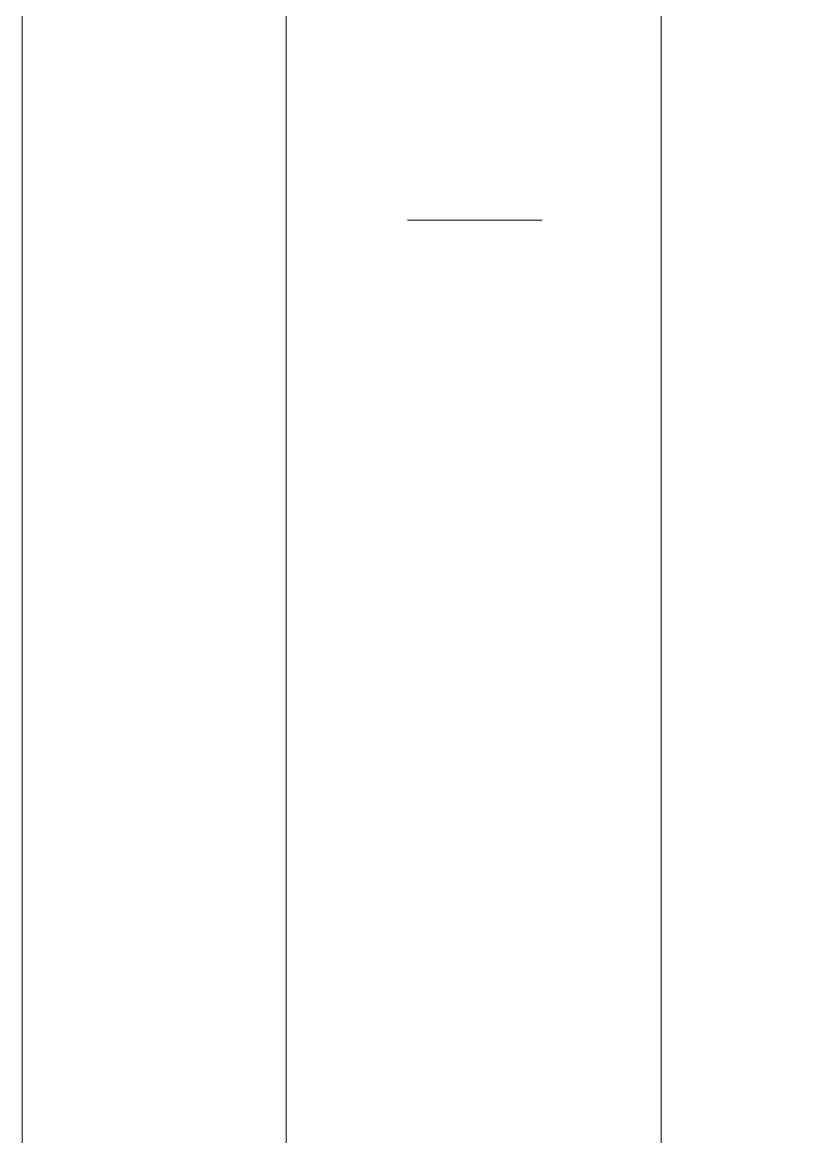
# Model space of a CAD drawing. Header units: millimetres. Extents: x 4026 to 4299, y 1527 to 1783.
# Drawn here: x 4026.1 to 4066.5, y 1595.2 to 1652.7 of the extents above; entities that cross this region are included whole.
import ezdxf

# ---------------------------------------------------------------- set-up
doc = ezdxf.new("R2010")
doc.units = ezdxf.units.MM
doc.layers.add('图层1实体', color=7, linetype='Continuous')

msp = doc.modelspace()

# ---------------------------------------------------------------- linework, layer by layer
at = {"lineweight": 5}
msp.add_lwpolyline([(4026.0599, 1782.5975), (4298.8444, 1782.5975), (4298.8444, 1526.9022), (4026.0599, 1526.9022)], close=True, dxfattribs=at)
at = {"layer": '图层1实体', "lineweight": 5}
msp.add_line((4045.9434, 1642.4974, 0.0616), (4052.8946, 1642.4974, 0.0616), dxfattribs=at)
msp.add_line((4045.9434, 1642.4974, 0.0616), (4052.8946, 1642.4974, 0.0616), dxfattribs=at)
at = {"layer": '图层1实体', "lineweight": 5, "elevation": 0.0616}
for points in [[(4039.6873, 1769.5311), (4201.651, 1769.5311), (4201.651, 1544.6229), (4039.6873, 1544.6229)], [(4059.0431, 1764.9714), (4196.2588, 1764.9714), (4196.2588, 1549.1553), (4059.0431, 1549.1553)]]:
    msp.add_lwpolyline(points, close=True, dxfattribs=at)

doc.saveas('drawing.dxf')
